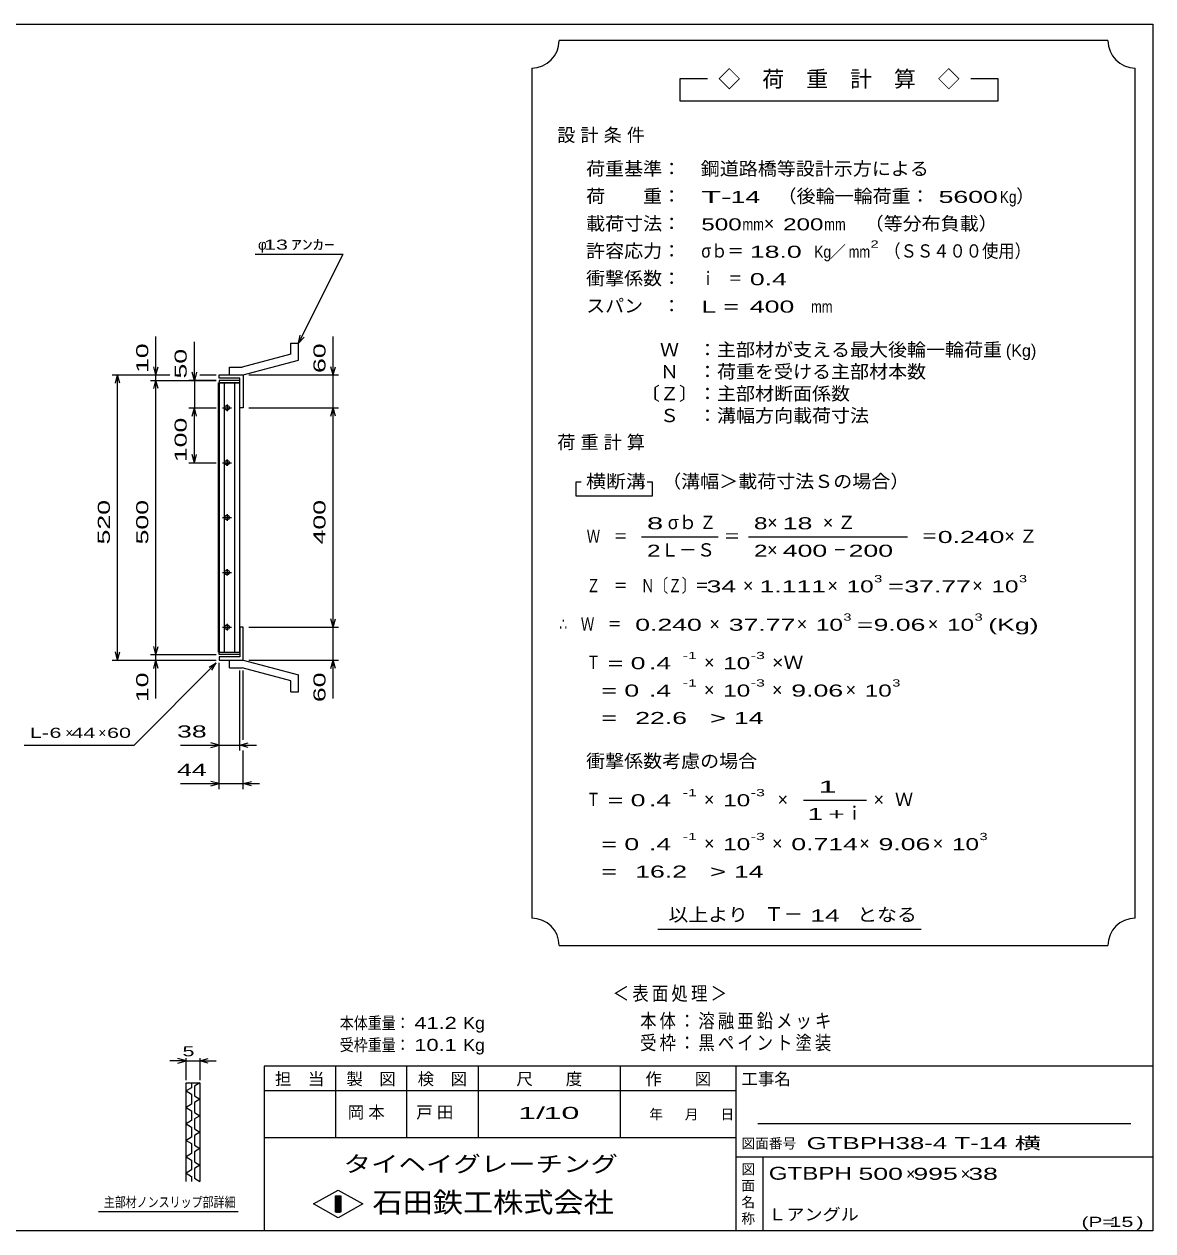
# Model space of a CAD drawing. Units: millimetres, scale not verified. Extents: x -1820 to 1731, y -1282 to 1054.
# Drawn here: x -326 to 1731, y -1146 to 1054 of the extents above; entities that cross this region are included whole.
import ezdxf
from ezdxf.enums import TextEntityAlignment as Align

# ---------------------------------------------------------------- set-up
doc = ezdxf.new("R2010")
doc.units = ezdxf.units.MM
doc.header["$LTSCALE"] = 10
for name, color, linetype, lineweight in [('0_2', 150, 'Continuous', 25), ('16', 3, 'Continuous', 25), ('19', 6, 'Continuous', 25), ('22', 4, 'Continuous', 25), ('24', 2, 'Continuous', 25), ('32', 4, 'Continuous', 25)]:
    doc.layers.add(name, color=color, linetype=linetype, lineweight=lineweight)
doc.styles.add('ベクトル', font='')
doc.styles.get('ベクトル').set_extended_font_data('ベクトル')

msp = doc.modelspace()

# ---------------------------------------------------------------- linework, layer by layer
at = {"layer": '0_2'}
for p, q in [((-1729, 1053.5), (1731, 1053.5)), ((1731, 1053.5), (1731, -1146.5)), ((1731, -846.5), (111, -846.5)), ((111, -846.5), (111, -1146.5)), ((241, -846.5), (241, -976.5)), ((371, -976.5), (371, -846.5)), ((501, -846.5), (501, -976.5)), ((761, -976.5), (761, -846.5)), ((971, -846.5), (971, -1146.5)), ((971, -891.5), (111, -891.5)), ((1691, -951.5), (1011, -951.5)), ((111, -976.5), (971, -976.5)), ((971, -1011.5), (1731, -1011.5)), ((1021, -1146.5), (1021, -1011.5)), ((201, -1097.5), (246, -1072.5)), ((246, -1072.5), (291, -1097.5)), ((246, -1122.5), (201, -1097.5)), ((241, -1082.5), (251, -1082.5)), ((241, -1112.5), (241, -1082.5)), ((241, -1082.5), (243, -1082.5)), ((243, -1082.5), (243, -1112.5)), ((245, -1112.5), (245, -1082.5)), ((245, -1082.5), (247, -1082.5)), ((291, -1097.5), (246, -1122.5)), ((247, -1082.5), (247, -1112.5)), ((249, -1112.5), (249, -1082.5)), ((249, -1082.5), (251, -1082.5)), ((251, -1082.5), (251, -1112.5)), ((251, -1082.5), (251, -1112.5)), ((251, -1112.5), (241, -1112.5)), ((243, -1112.5), (245, -1112.5)), ((247, -1112.5), (249, -1112.5)), ((1731, -1146.5), (-1729, -1146.5))]:
    msp.add_line(p, q, dxfattribs=at)
at = {"layer": '16'}
for p, q in [((28.3, -91.5), (28.3, 399.5)), ((28.3, 399.5), (29, 399.5)), ((67, 404), (29, 404)), ((29, 404), (29, 399.5)), ((29, 399.5), (67, 399.5)), ((29, 399.5), (29, -91.5)), ((67, 399.5), (29, 399.5)), ((38.5, 399.5), (38.5, -91.5)), ((57.5, -91.5), (57.5, 399.5)), ((67, 399.5), (67, 404)), ((67, -91.5), (67, 399.5)), ((35.5, 354), (51.5, 354)), ((45.5, 357), (41.5, 357)), ((43.5, 360), (43.5, 348)), ((41.5, 351), (45.5, 351)), ((35.5, 254), (51.5, 254)), ((45.5, 257), (41.5, 257)), ((41.5, 251), (45.5, 251)), ((43.5, 260), (43.5, 248)), ((35.5, 154), (51.5, 154)), ((45.5, 157), (41.5, 157)), ((43.5, 160), (43.5, 148)), ((41.5, 151), (45.5, 151)), ((35.5, 54), (51.5, 54)), ((45.5, 57), (41.5, 57)), ((41.5, 51), (45.5, 51)), ((43.5, 60), (43.5, 48)), ((45.5, -43), (41.5, -43)), ((43.5, -40), (43.5, -52)), ((35.5, -46), (51.5, -46)), ((41.5, -49), (45.5, -49)), ((29, -91.5), (28.3, -91.5)), ((29, -91.5), (67, -91.5)), ((29, -96), (29, -91.5)), ((29, -91.5), (67, -91.5)), ((67, -96), (29, -96)), ((67, -91.5), (67, -96))]:
    msp.add_line(p, q, dxfattribs=at)
for centre, radius, start, end in [((41.5, 354), 3, 90, 270), ((43.5, 354), 4, 46.6, 133.4), ((45.5, 354), 3, 270, 90), ((43.5, 354), 4, 226.6, 313.4), ((41.5, 254), 3, 90, 270), ((43.5, 254), 4, 46.6, 133.4), ((43.5, 254), 4, 226.6, 313.4), ((45.5, 254), 3, 270, 90), ((41.5, 154), 3, 90, 270), ((43.5, 154), 4, 46.6, 133.4), ((45.5, 154), 3, 270, 90), ((43.5, 154), 4, 226.6, 313.4), ((41.5, 54), 3, 90, 270), ((43.5, 54), 4, 46.6, 133.4), ((43.5, 54), 4, 226.6, 313.4), ((45.5, 54), 3, 270, 90), ((41.5, -46), 3, 90, 270), ((43.5, -46), 4, 46.6, 133.4), ((45.5, -46), 3, 270, 90), ((43.5, -46), 4, 226.6, 313.4)]:
    msp.add_arc(centre, radius, start, end, dxfattribs=at)
at = {"layer": '19'}
for p, q in [((160, 472), (174, 472)), ((160, 452), (160, 472)), ((174, 441), (174, 472)), ((160, 452), (71, 428)), ((73, 414), (174, 441)), ((48, 428), (71, 428)), ((48, 414), (48, 428)), ((29, 408), (29, 414)), ((29, 414), (72, 414)), ((67, 408), (29, 408)), ((48, 414), (73, 414)), ((67, 354), (67, 408)), ((72, 414), (73, 413)), ((73, 413), (73, 354)), ((73, 354), (67, 354)), ((73, -46), (67, -46)), ((67, -46), (67, -100)), ((73, -105), (73, -46)), ((29, -100), (29, -106)), ((67, -100), (29, -100)), ((29, -106), (72, -106)), ((48, -106), (73, -106)), ((48, -120), (48, -106)), ((72, -106), (73, -105)), ((73, -106), (174, -133)), ((48, -120), (71, -120)), ((160, -144), (71, -120)), ((160, -164), (160, -144)), ((174, -164), (174, -133)), ((160, -164), (174, -164))]:
    msp.add_line(p, q, dxfattribs=at)
at = {"layer": '22'}
for p, q in [((95, 634), (255, 634)), ((174, 472), (255, 634)), ((-86, 414), (-86, 484)), ((174, 472), (177, 486.6)), ((237, 414), (237, 484)), ((-16, 404), (-16, 474)), ((174, 472), (184, 483)), ((-86, 414), (-90, 429)), ((-86, 414), (-82, 429)), ((-16, 404), (-20, 419)), ((-12, 419), (-16, 404)), ((237, 414), (233, 429)), ((237, 414), (241, 429)), ((-166, 414), (-61, 414)), ((-160, 399), (-156, 414)), ((-152, 399), (-156, 414)), ((-156, -106), (-156, 414)), ((-96, 414), (-61, 414)), ((-96, 404), (24, 404)), ((-90, 389), (-86, 404)), ((-86, 404), (-86, 414)), ((-82, 389), (-86, 404)), ((-86, -96), (-86, 404)), ((24, 404), (-26, 404)), ((-16, 404), (-16, 354)), ((-6, 414), (24, 414)), ((-6, 414), (24, 414)), ((83, 414), (247, 414)), ((237, 354), (237, 414)), ((-26, 354), (24, 354)), ((-20, 339), (-16, 354)), ((-12, 339), (-16, 354)), ((-16, 254), (-16, 354)), ((83, 354), (247, 354)), ((233, 339), (237, 354)), ((241, 339), (237, 354)), ((237, -46), (237, 354)), ((-16, 254), (-20, 269)), ((-16, 254), (-12, 269)), ((-26, 254), (24, 254)), ((237, -46), (233, -31)), ((237, -46), (241, -31)), ((83, -46), (247, -46)), ((237, -106), (237, -46)), ((-86, -96), (-90, -81)), ((-86, -96), (-82, -81)), ((-166, -106), (24, -106)), ((-156, -106), (-160, -91)), ((-156, -106), (-152, -91)), ((-96, -96), (24, -96)), ((-96, -106), (24, -106)), ((-90, -121), (-86, -106)), ((-86, -106), (-86, -96)), ((-82, -121), (-86, -106)), ((-86, -176), (-86, -106)), ((83, -106), (247, -106)), ((233, -121), (237, -106)), ((241, -121), (237, -106)), ((237, -176), (237, -106)), ((-126, -261), (24, -111)), ((11, -119), (24, -111)), ((16, -124), (24, -111)), ((29, -271), (29, -111)), ((29, -341), (29, -111)), ((67, -271), (67, -125)), ((73, -251), (73, -125)), ((-326, -261), (-126, -261)), ((-41, -261), (29, -261)), ((29, -261), (14, -257)), ((14, -265), (29, -261)), ((29, -261), (67, -261)), ((67, -261), (82, -257)), ((82, -265), (67, -261)), ((67, -261), (97, -261)), ((73, -341), (73, -271)), ((29, -331), (14, -327)), ((73, -331), (88, -327)), ((-41, -331), (29, -331)), ((14, -335), (29, -331)), ((29, -331), (73, -331)), ((88, -335), (73, -331)), ((73, -331), (103, -331))]:
    msp.add_line(p, q, dxfattribs=at)
at = {"layer": '24', "color": 4}
for p, q in [((1649, 1023.5), (649, 1023.5)), ((599, 973.5), (599, -576.5)), ((1699, -576.5), (1699, 973.5)), ((919, 953.5), (869, 953.5)), ((869, 953.5), (869, 913.5)), ((1449, 953.5), (1399, 953.5)), ((1449, 913.5), (1449, 953.5)), ((869, 913.5), (1449, 913.5)), ((689, 218.5), (679, 218.5)), ((679, 218.5), (679, 193.5)), ((819, 218.5), (809, 218.5)), ((819, 193.5), (819, 218.5)), ((679, 193.5), (819, 193.5)), ((799, 118.5), (939, 118.5)), ((994, 118.5), (1284, 118.5)), ((1094, -361.5), (1209, -361.5)), ((829, -596.5), (1309, -596.5)), ((649, -626.5), (1649, -626.5))]:
    msp.add_line(p, q, dxfattribs=at)
for centre, start, end in [((599, 1023.5), 270, 0), ((1699, 1023.5), 180, 270), ((599, -626.5), 0, 90), ((1699, -626.5), 90, 180)]:
    msp.add_arc(centre, 50, start, end, dxfattribs=at)
at = {"layer": '32'}
for p, q in [((-31, -836.5), (-46, -832.5)), ((-31, -871.5), (-31, -831.5)), ((-6, -831.5), (-6, -871.5)), ((-6, -836.5), (9, -832.5)), ((-31, -836.5), (-61, -836.5)), ((-46, -840.5), (-31, -836.5)), ((-31, -836.5), (-6, -836.5)), ((9, -840.5), (-6, -836.5)), ((-6, -836.5), (24, -836.5)), ((-31, -876.5), (-6, -876.5)), ((-31, -1056.5), (-31, -876.5)), ((-21, -876.5), (-21, -885.5)), ((-6, -876.5), (-16, -882.5)), ((-6, -876.5), (-6, -1056.5)), ((-21, -885.5), (-31, -891.5)), ((-31, -891.5), (-21, -897.5)), ((-21, -897.5), (-21, -915.5)), ((-16, -882.5), (-16, -900.5)), ((-16, -900.5), (-6, -906.5)), ((-21, -915.5), (-31, -921.5)), ((-31, -921.5), (-21, -927.5)), ((-6, -906.5), (-16, -912.5)), ((-16, -912.5), (-16, -930.5)), ((-21, -945.5), (-31, -951.5)), ((-21, -927.5), (-21, -945.5)), ((-16, -930.5), (-6, -936.5)), ((-6, -936.5), (-16, -942.5)), ((-16, -942.5), (-16, -960.5)), ((-31, -951.5), (-21, -957.5)), ((-21, -957.5), (-21, -975.5)), ((-16, -960.5), (-6, -966.5)), ((-6, -966.5), (-16, -972.5)), ((-21, -975.5), (-31, -981.5)), ((-31, -981.5), (-21, -987.5)), ((-21, -987.5), (-21, -1005.5)), ((-16, -972.5), (-16, -990.5)), ((-21, -1005.5), (-31, -1011.5)), ((-31, -1011.5), (-21, -1017.5)), ((-16, -990.5), (-6, -996.5)), ((-6, -996.5), (-16, -1002.5)), ((-16, -1002.5), (-16, -1020.5)), ((-21, -1017.5), (-21, -1035.5)), ((-16, -1020.5), (-6, -1026.5)), ((-6, -1026.5), (-16, -1032.5)), ((-16, -1032.5), (-16, -1050.5)), ((-21, -1035.5), (-31, -1041.5)), ((-31, -1041.5), (-21, -1047.5)), ((-21, -1047.5), (-21, -1056.5)), ((-16, -1050.5), (-6, -1056.5)), ((64, -1111.5), (-191, -1111.5))]:
    msp.add_line(p, q, dxfattribs=at)

# ---------------------------------------------------------------- texts
at = {"layer": '0_2', "style": 'ベクトル'}
for s, height, p in [('担\u3000当', 21.99, (131, -869.5)), ('製\u3000図', 21.99, (261, -869.5)), ('検\u3000図', 21.99, (391, -869.5)), ('尺\u3000\u3000度', 21.99, (571, -869.5)), ('作\u3000\u3000図', 21.99, (806, -869.5)), ('工事名', 21.99, (981, -869.5)), ('年', 18.3, (813, -934)), ('月', 18.3, (878, -934)), ('日', 18.3, (943, -934)), ('図面番号', 18.33, (981, -987)), ('図', 18.3, (981, -1034)), ('面', 18.3, (981, -1064)), ('名', 18.3, (981, -1094)), ('称', 18.3, (981, -1124))]:
    msp.add_text(s, height=height, dxfattribs=at).set_placement(p, align=Align.MIDDLE_LEFT)
at = {"layer": '0_2', "color": 222, "style": 'ベクトル'}
for s, height, width, p in [('タイヘイグレーチング', 29.33, 1.25, (256, -1024.5)), ('石田鉄工株式会社', 36.66, 1.1, (308.5, -1094.5))]:
    msp.add_text(s, height=height, dxfattribs=dict(at, width=width)).set_placement(p, align=Align.MIDDLE_LEFT)
at = {"layer": '22', "color": 2, "style": 'ベクトル'}
for s, height, width, p in [(' 13 ', 18.33, 1.6, (100, 651.5)), ('ｱﾝｶｰ', 18.33, 1.6, (160, 651.5)), ('L-', 18.33, 1.6, (-316, -238.5)), (' 6 ', 18.33, 1.6, (-291, -238.5)), (' 44 ', 18.33, 1.6, (-251, -238.5)), (' 60 ', 18.33, 1.6, (-186, -238.5)), (' 38 ', 21.99, 1.65, (-61, -236)), (' 44 ', 21.99, 1.65, (-61, -306)), ('本体重量：', 21.99, 0.85, (249, -767.5)), (' 41.2', 21.99, 1.35, (374, -767.5)), ('Kg', 21.99, 1.1, (474, -767.5)), ('受枠重量：', 21.99, 0.85, (249, -807.5)), (' 10.1', 21.99, 1.35, (374, -807.5)), ('Kg', 21.99, 1.1, (474, -807.5)), ('1/', 21.99, 2, (574, -931.5)), (' 10 ', 21.99, 2, (604, -931.5)), ('GTBPH38-4 T-14 横  ', 21.99, 1.6, (1100, -986.5)), ('GTBPH', 23.46, 1.4, (1031, -1041.5)), (' 500 ', 21.99, 1.65, (1181, -1042.5)), (' 995 ', 21.99, 1.65, (1281, -1042.5)), (' 38 ', 21.99, 1.65, (1381, -1042.5)), ('Ｌアングル', 21.99, 1.1, (1030, -1116.5)), ('(P=', 18.33, 1.55, (1601, -1130)), (' 15 ', 18.33, 1.6, (1641, -1130)), (')', 18.3, 1.6, (1701, -1130))]:
    msp.add_text(s, height=height, dxfattribs=dict(at, width=width)).set_placement(p, align=Align.MIDDLE_LEFT)
for s, height, p in [('φ', 18.3, (100, 651.5)), ('×', 18.3, (-251, -238.5)), ('×', 18.3, (-191, -238.5)), ('×', 22, (1281, -1042.5)), ('×', 22, (1381, -1042.5))]:
    msp.add_text(s, height=height, dxfattribs=at).set_placement(p, align=Align.MIDDLE_LEFT)
at = {"layer": '22', "color": 2, "style": 'ベクトル', "width": 1.65}
for s, p in [(' 10 ', (-111, 404)), (' 60 ', (212, 404)), (' 50 ', (-41, 394)), (' 100 ', (-41, 241.5)), (' 520 ', (-181, 91.5)), (' 500 ', (-111, 91.5)), (' 400 ', (212, 91.5)), (' 10 ', (-111, -196)), (' 60 ', (212, -196))]:
    msp.add_text(s, height=21.99, rotation=90, dxfattribs=at).set_placement(p, align=Align.MIDDLE_LEFT)
at = {"layer": '22', "color": 2, "attachment_point": 4, "style": 'ベクトル'}
for s, insert, char_height in [('\\T1.2;\\W0.85;＜表面処理＞', (746.5, -715), 25.66), ('\\T1.19;\\W0.85;本体：溶融亜鉛メッキ', (796.5, -765), 25.66), ('\\T1.19;\\W0.85;受枠：黒ペイント塗装', (796.5, -805), 25.66), ('\\T1.25;岡本\u3000', (263.5, -931.5), 21.99), ('\\T1.25;戸田\u3000', (388.5, -931.5), 21.99)]:
    msp.add_mtext(s, dxfattribs=dict(at, insert=insert, char_height=char_height))
at = {"layer": '24', "style": 'ベクトル'}
for s, height, p in [('◇\u3000荷\u3000重\u3000計\u3000算\u3000◇', 29.33, (939, 953.5)), ('）', 24.2, (1482, 740)), ('×', 24.2, (1022, 690)), ('／', 22, (1141.5, 638.5)), ('(Kg)', 21.99, (1463, 458.5)), ('σｂ', 24.19, (847, 145)), ('×', 24.2, (1028, 145)), ('Ｌ－Ｓ', 24.19, (834, 95)), ('×', 24.2, (1028, 95)), ('×', 24.2, (984, 30)), ('×', 24.2, (1138, 30)), ('×', 24.2, (1402, 30)), ('×', 24.2, (923, -40)), ('×', 24.2, (1082, -40)), ('×', 24.2, (1321, -40)), ('×', 24.2, (913, -110)), ('×', 24.2, (913, -160)), ('×', 24.2, (1037, -160)), ('×', 24.2, (1171, -160)), ('Ｗ', 24.2, (1261, -360)), ('×', 24.2, (913, -360)), ('×', 24.2, (1047, -360)), ('ｉ', 24.2, (1170.5, -385)), ('×', 24.2, (1222, -360)), ('×', 24.2, (913, -440)), ('×', 24.2, (1037, -440)), ('×', 24.2, (1196, -440)), ('×', 24.2, (1330, -440)), ('Ｔ－', 25.66, (1023, -569))]:
    msp.add_text(s, height=height, dxfattribs=at).set_placement(p, align=Align.MIDDLE_LEFT)
for s, height, width, p in [('荷重基準：\u3000', 24.19, 1.05, (698, 790)), ('鋼道路橋等設計示方による', 24.19, 1.05, (907, 790)), ('荷\u3000\u3000重：\u3000', 24.19, 1.05, (698, 740)), ('T-', 21.99, 2, (908, 738.5)), (' 14 ', 21.99, 1.65, (948, 738.5)), ('（後輪一輪荷重：', 24.19, 1.05, (1047, 740)), (' 5600', 21.99, 1.65, (1327, 738.5)), ('Kg', 21.99, 0.85, (1452, 738.5)), ('載荷寸法：\u3000', 24.19, 1.05, (698, 690)), ('\u3000（等分布負載）', 24.19, 1.05, (1171, 690)), ('500', 21.99, 1.5, (908, 688.5)), ('mm', 21.99, 0.8, (983, 688.5)), ('200', 21.99, 1.5, (1057, 688.5)), ('mm', 21.99, 0.8, (1132, 688.5)), ('許容応力：\u3000', 24.19, 1.05, (698, 640)), ('σｂ＝', 24.19, 0.9, (908, 640)), (' 18.0', 21.99, 1.65, (983, 638.5)), ('Kg', 21.99, 0.85, (1114, 638.5)), ('mm', 21.99, 0.8, (1176.5, 638.5)), ('2', 13.2, 1.5, (1216.5, 652.5)), ('（ＳＳ４００使用）', 24.19, 0.9, (1241.5, 640)), ('衝撃係数：\u3000', 24.19, 1.05, (698, 590)), ('ｉ\u3000＝', 24.19, 0.75, (908, 590)), (' 0.4', 21.99, 1.65, (983, 588.5)), ('スパン\u3000：\u3000', 24.19, 1.05, (698, 540)), ('L =', 21.99, 1.65, (908, 538.5)), (' 400 ', 21.99, 1.65, (983, 538.5)), ('mm', 21.99, 0.8, (1108, 538.5)), ('\u3000Ｗ\u3000：主部材が支える最大後輪一輪荷重', 24.19, 1.05, (798, 460)), ('\u3000Ｎ\u3000：荷重を受ける主部材本数', 24.19, 1.05, (798, 420)), ('〔Ｚ〕：主部材断面係数', 24.19, 1.05, (798, 380)), ('\u3000Ｓ\u3000：溝幅方向載荷寸法', 24.19, 1.05, (798, 340)), ('横断溝', 24.19, 1.1, (698, 220)), ('\u3000（溝幅＞載荷寸法Ｓの場合）', 24.19, 1.05, (802, 220)), ('8', 22, 1.8, (809, 143.5)), ('Ｚ', 24.2, 0.9, (905, 145)), ('8', 22, 1.5, (1004, 143.5)), (' 18 ', 21.99, 1.65, (1043, 143.5)), ('Ｗ\u3000＝', 24.19, 0.75, (699, 120)), ('＝', 24.2, 0.9, (949, 120)), ('＝', 24.2, 0.9, (1309, 120)), ('0.240', 21.99, 1.65, (1339, 118.5)), ('2', 22, 1.5, (809, 93.5)), ('2', 22, 1.5, (1004, 93.5)), (' 400 ', 21.99, 1.65, (1043, 93.5)), ('－', 24.2, 0.75, (1148, 95)), (' 200 ', 21.99, 1.65, (1163, 93.5)), ('Ｚ\u3000＝\u3000Ｎ〔Ｚ〕＝', 24.19, 0.75, (699, 30)), ('3', 13.2, 1.5, (1223, 42.5)), ('3', 13.2, 1.5, (1487, 42.5)), (' 34 ', 21.99, 1.65, (904, 28.5)), ('1.111', 21.99, 1.65, (1014, 28.5)), ('10', 21.99, 1.5, (1173, 28.5)), ('=', 22, 1.7, (1248, 28.5)), ('37.77', 21.99, 1.65, (1278, 28.5)), ('10', 21.99, 1.5, (1437, 28.5)), ('3', 13.2, 1.5, (1167, -27.5)), ('3', 13.2, 1.5, (1406, -27.5)), ('∴\u3000Ｗ\u3000＝', 24.19, 0.75, (649, -40)), (' 0.240', 21.99, 1.65, (774, -41.5)), ('37.77', 21.99, 1.65, (958, -41.5)), ('10', 21.99, 1.5, (1117, -41.5)), ('=', 22, 1.7, (1192, -41.5)), ('9.06', 21.99, 1.65, (1222, -41.5)), ('10', 21.99, 1.5, (1356, -41.5)), ('(Kg)', 21.99, 1.65, (1431, -41.5)), ('Ｔ', 24.2, 0.75, (699, -110)), (' = 0', 21.99, 1.65, (724, -111.5)), (' .4 ', 21.99, 1.65, (799, -111.5)), ('-1', 13.2, 1.65, (874, -97.5)), ('10', 21.99, 1.5, (948, -111.5)), ('-3', 13.2, 1.65, (998, -97.5)), ('×Ｗ', 24.19, 1.1, (1037, -110)), ('  = 0', 21.99, 1.65, (699, -161.5)), (' .4 ', 21.99, 1.65, (799, -161.5)), ('-1', 13.2, 1.65, (874, -147.5)), ('10', 21.99, 1.5, (948, -161.5)), ('-3', 13.2, 1.65, (998, -147.5)), ('9.06', 21.99, 1.65, (1072, -161.5)), ('10', 21.99, 1.5, (1206, -161.5)), ('3', 13.2, 1.5, (1256, -147.5)), ('  =', 21.99, 1.65, (699, -211.5)), (' 22.6', 21.99, 1.65, (774, -211.5)), ('>', 22, 1.7, (924, -211.5)), (' 14 ', 21.99, 1.65, (954, -211.5)), ('衝撃係数考慮の場合', 24.19, 1.05, (698, -290)), ('Ｔ', 24.2, 0.75, (699, -360)), (' = 0', 21.99, 1.65, (724, -361.5)), (' .4 ', 21.99, 1.65, (799, -361.5)), ('-1', 13.2, 1.65, (874, -347.5)), ('10', 21.99, 1.5, (948, -361.5)), ('-3', 13.2, 1.65, (998, -347.5)), ('  = 0', 21.99, 1.65, (699, -441.5)), (' .4 ', 21.99, 1.65, (799, -441.5)), ('-1', 13.2, 1.65, (874, -427.5)), ('10', 21.99, 1.5, (948, -441.5)), ('-3', 13.2, 1.65, (998, -427.5)), ('0.714', 21.99, 1.65, (1072, -441.5)), ('9.06', 21.99, 1.65, (1231, -441.5)), ('10', 21.99, 1.5, (1365, -441.5)), ('3', 13.2, 1.5, (1415, -427.5)), (' 16.2', 21.99, 1.65, (774, -491.5)), ('>', 22, 1.7, (924, -491.5)), (' 14 ', 21.99, 1.65, (954, -491.5)), ('  =', 21.99, 1.65, (699, -491.5)), ('以上より\u3000', 24.19, 1.1, (848, -570)), (' 14 ', 21.99, 1.65, (1093, -571.5)), ('となる', 24.19, 1.1, (1192, -570))]:
    msp.add_text(s, height=height, dxfattribs=dict(at, width=width)).set_placement(p, align=Align.MIDDLE_LEFT)
at = {"layer": '24', "attachment_point": 4, "style": 'ベクトル'}
for s, insert, char_height in [('\\T1.28;設計条件', (645.5, 850), 24.19), ('\\T1.28;荷重計算', (645.5, 290), 24.19), ('\\T1.42;×Ｚ', (1129.5, 145), 24.19), ('\\T1.42;×Ｚ', (1460.5, 120), 24.19), ('\\T1.25;\\W2;\\~1\\~', (1101.5, -336.5), 21.99), ('\\T1.33;\\W1.75;1+', (1101.5, -386.5), 21.99)]:
    msp.add_mtext(s, dxfattribs=dict(at, insert=insert, char_height=char_height))
at = {"layer": '32', "color": 2, "style": 'ベクトル'}
for s, width, p in [(' 5 ', 1.6, (-48.5, -819)), ('主部材ノンスリップ部詳細', 0.8, (-181, -1094))]:
    msp.add_text(s, height=18.33, dxfattribs=dict(at, width=width)).set_placement(p, align=Align.MIDDLE_LEFT)

doc.saveas('drawing.dxf')
